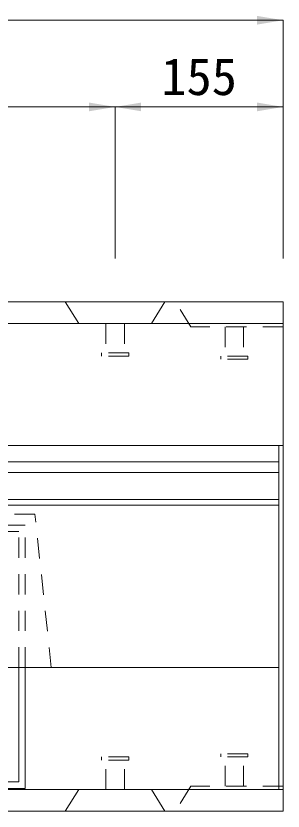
# Model space of a CAD drawing. Units: millimetres at full size; details may follow other scales. Extents: x 50430 to 101606, y 69050 to 91573.
# Drawn here: x 82215 to 82461, y 81369 to 82103 of the extents above; entities that cross this region are included whole.
import ezdxf
from ezdxf.enums import TextEntityAlignment as Align

# ---------------------------------------------------------------- set-up
doc = ezdxf.new("R2010")
doc.units = ezdxf.units.MM
doc.header["$LTSCALE"] = 50
doc.linetypes.add('USER1', pattern=[0.675, 0.375, -0.3])
for name, color, linetype, lineweight in [('インサート', 3, 'USER1', 9), ('グレーチング', 7, 'USER1', 5), ('寸法線', 7, 'Continuous', 13), ('本体', 2, 'Continuous', 9)]:
    doc.layers.add(name, color=color, linetype=linetype, lineweight=lineweight)
doc.styles.add('ＭＳ ゴシック', font='')
doc.styles.get('ＭＳ ゴシック').set_extended_font_data('MS Gothic')

# ---------------------------------------------------------------- blocks, each defined once
blk = doc.blocks.new('filled_arrow')
at = {"color": 0, "linetype": 'Continuous', "lineweight": -2}
blk.add_solid([(7.5, 1.25), (0, 0), (7.5, -1.25)], dxfattribs=at)

msp = doc.modelspace()

# ---------------------------------------------------------------- linework, layer by layer
at = {"layer": 'インサート'}
for p, q in [((82297.59, 81818.68), (82297.59, 81791.68)), ((82314.59, 81818.68), (82314.59, 81791.68)), ((82407.59, 81815.68), (82407.59, 81788.68)), ((82424.59, 81815.68), (82424.59, 81788.68)), ((82318.59, 81791.68), (82293.59, 81791.68)), ((82293.59, 81791.68), (82293.59, 81788.68)), ((82318.59, 81791.68), (82318.59, 81788.68)), ((82318.59, 81788.68), (82293.59, 81788.68)), ((82428.59, 81788.68), (82403.59, 81788.68)), ((82403.59, 81788.68), (82403.59, 81785.68)), ((82428.59, 81785.68), (82403.59, 81785.68)), ((82428.59, 81788.68), (82428.59, 81785.68)), ((82293.59, 81415.68), (82293.59, 81418.68)), ((82318.59, 81418.68), (82293.59, 81418.68)), ((82318.59, 81415.68), (82293.59, 81415.68)), ((82297.59, 81388.68), (82297.59, 81415.68)), ((82314.59, 81388.68), (82314.59, 81415.68)), ((82318.59, 81415.68), (82318.59, 81418.68)), ((82428.59, 81421.68), (82403.59, 81421.68)), ((82403.59, 81418.68), (82403.59, 81421.68)), ((82428.59, 81418.68), (82403.59, 81418.68)), ((82407.59, 81391.68), (82407.59, 81418.68)), ((82424.59, 81391.68), (82424.59, 81418.68)), ((82428.59, 81418.68), (82428.59, 81421.68))]:
    msp.add_line(p, q, dxfattribs=at)
at = {"layer": 'グレーチング'}
for p, q in [((82223.09, 81632.68), (81701.09, 81632.68)), ((82217.09, 81501.18), (82217.09, 81632.68)), ((82223.09, 81501.18), (82223.09, 81632.68)), ((82217.09, 81626.68), (81707.09, 81626.68))]:
    msp.add_line(p, q, dxfattribs=at)
at = {"layer": 'グレーチング', "linetype": 'Continuous'}
for p, q in [((82217.09, 81395.68), (82217.09, 81501.18)), ((82223.09, 81389.68), (82223.09, 81501.18)), ((82217.09, 81395.68), (81707.09, 81395.68)), ((82223.09, 81389.68), (81701.09, 81389.68))]:
    msp.add_line(p, q, dxfattribs=at)
at = {"layer": '寸法線'}
for p, q in [((81463.09, 82098.68), (82461.09, 82098.68)), ((82461.09, 81878.68), (82461.09, 82098.68)), ((81618.09, 82018.68), (82306.09, 82018.68)), ((82306.09, 81878.68), (82306.09, 82018.68)), ((82306.09, 82018.68), (82461.09, 82018.68)), ((82306.09, 81878.68), (82306.09, 82018.68)), ((82461.09, 81878.68), (82461.09, 82018.68))]:
    msp.add_line(p, q, dxfattribs=at)
at = {"layer": '本体'}
for p, q in [((82461.09, 81838.68), (81463.09, 81838.68)), ((82260.09, 81838.68), (82272.59, 81818.68)), ((82352.09, 81838.68), (82339.59, 81818.68)), ((82461.09, 81818.68), (82461.09, 81838.68)), ((82461.09, 81706.18), (81463.09, 81706.18)), ((82457.09, 81501.18), (81467.09, 81501.18)), ((82260.09, 81368.68), (82272.59, 81388.68)), ((82352.09, 81368.68), (82339.59, 81388.68)), ((82461.09, 81368.68), (82461.09, 81388.68)), ((81463.09, 81368.68), (82461.09, 81368.68))]:
    msp.add_line(p, q, dxfattribs=at)
at = {"layer": '本体', "linetype": 'USER1'}
for p, q in [((82376.09, 81815.68), (82361.59, 81838.68)), ((82461.09, 81815.68), (82376.09, 81815.68)), ((82232.09, 81642.87), (81692.09, 81642.87)), ((82247.09, 81501.18), (82232.09, 81642.87)), ((82376.09, 81391.68), (82361.59, 81368.68)), ((82461.09, 81391.68), (82376.09, 81391.68))]:
    msp.add_line(p, q, dxfattribs=at)
at = {"layer": '本体', "lineweight": 20}
for p, q in [((82461.09, 81818.68), (81463.09, 81818.68)), ((82461.09, 81388.68), (82461.09, 81818.68)), ((81463.09, 81388.68), (82461.09, 81388.68))]:
    msp.add_line(p, q, dxfattribs=at)
at = {"layer": '本体', "color": 4, "lineweight": 5}
for p, q in [((82457.09, 81388.68), (82457.09, 81706.18)), ((81467.09, 81656.18), (82457.09, 81656.18))]:
    msp.add_line(p, q, dxfattribs=at)
at = {"layer": '本体', "lineweight": 13}
for p, q in [((81467.09, 81691.18), (82457.09, 81691.18)), ((81467.09, 81681.18), (82457.09, 81681.18))]:
    msp.add_line(p, q, dxfattribs=at)
at = {"layer": '本体', "lineweight": 18}
msp.add_line((81467.09, 81651.18), (82457.09, 81651.18), dxfattribs=at)

# ---------------------------------------------------------------- block references
at = {"layer": '寸法線', "xscale": 3.2, "yscale": 3.2, "rotation": 180}
for p in [(82461.09, 82098.68), (82306.09, 82018.68), (82461.09, 82018.68)]:
    msp.add_blockref('filled_arrow', p, dxfattribs=at)
at = {"layer": '寸法線', "xscale": 3.2, "yscale": 3.2}
msp.add_blockref('filled_arrow', (82306.09, 82018.68), dxfattribs=at)

# ---------------------------------------------------------------- texts
at = {"layer": '寸法線', "style": 'ＭＳ ゴシック'}
msp.add_text('155', height=34.18, dxfattribs=at).set_placement((82383.59, 82046.68), align=Align.MIDDLE_CENTER)

doc.saveas('drawing.dxf')
